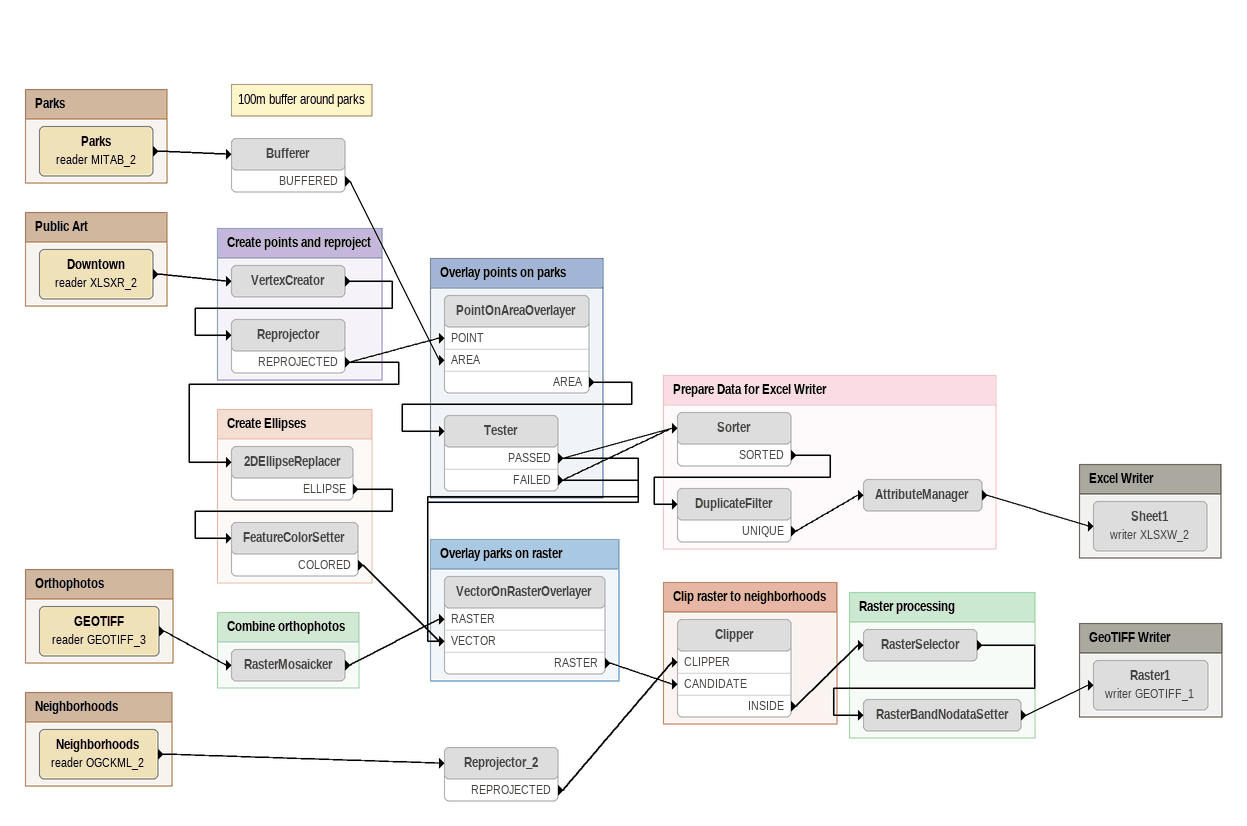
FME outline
Note: 100m buffer around parks
Bufferer [off]
    BUFFERED -> PointOnAreaOverlayer [AREA]
Reprojector_2 [off]
    REPROJECTED -> Clipper [CLIPPER]

Bookmark: Parks
Parks (reader MITAB_2)
    -> Bufferer

Bookmark: Public Art
Downtown (reader XLSXR_2)
    -> VertexCreator

Bookmark: Create points and reproject
VertexCreator [off]
    -> Reprojector
Reprojector [off]
    REPROJECTED -> 2DEllipseReplacer
    REPROJECTED -> PointOnAreaOverlayer [POINT]

Bookmark: Overlay points on parks
PointOnAreaOverlayer [off]
    AREA -> Tester
Tester [off]
    PASSED -> VectorOnRasterOverlayer [VECTOR]
    PASSED -> Sorter
    FAILED -> Sorter
    FAILED -> VectorOnRasterOverlayer [VECTOR]

Bookmark: Prepare Data for Excel Writer
Sorter [off]
    SORTED -> DuplicateFilter
DuplicateFilter [off]
    UNIQUE -> AttributeManager
AttributeManager [off]
    -> Sheet1 (writer XLSXW_2)

Bookmark: Excel Writer
Sheet1 (writer XLSXW_2) [off]

Bookmark: Create Ellipses
2DEllipseReplacer [off]
    ELLIPSE -> FeatureColorSetter
FeatureColorSetter [off]
    COLORED -> VectorOnRasterOverlayer [VECTOR]

Bookmark: Orthophotos
GEOTIFF (reader GEOTIFF_3)
    -> RasterMosaicker

Bookmark: Combine orthophotos
RasterMosaicker [off]
    -> VectorOnRasterOverlayer [RASTER]

Bookmark: Overlay parks on raster
VectorOnRasterOverlayer [off]
    RASTER -> Clipper [CANDIDATE]

Bookmark: Neighborhoods
Neighborhoods (reader OGCKML_2)
    -> Reprojector_2

Bookmark: Clip raster to neighborhoods
Clipper [off]
    INSIDE -> RasterSelector

Bookmark: Raster processing
RasterSelector [off]
    -> RasterBandNodataSetter
RasterBandNodataSetter [off]
    -> Raster1 (writer GEOTIFF_1)

Bookmark: GeoTIFF Writer
Raster1 (writer GEOTIFF_1) [off]
